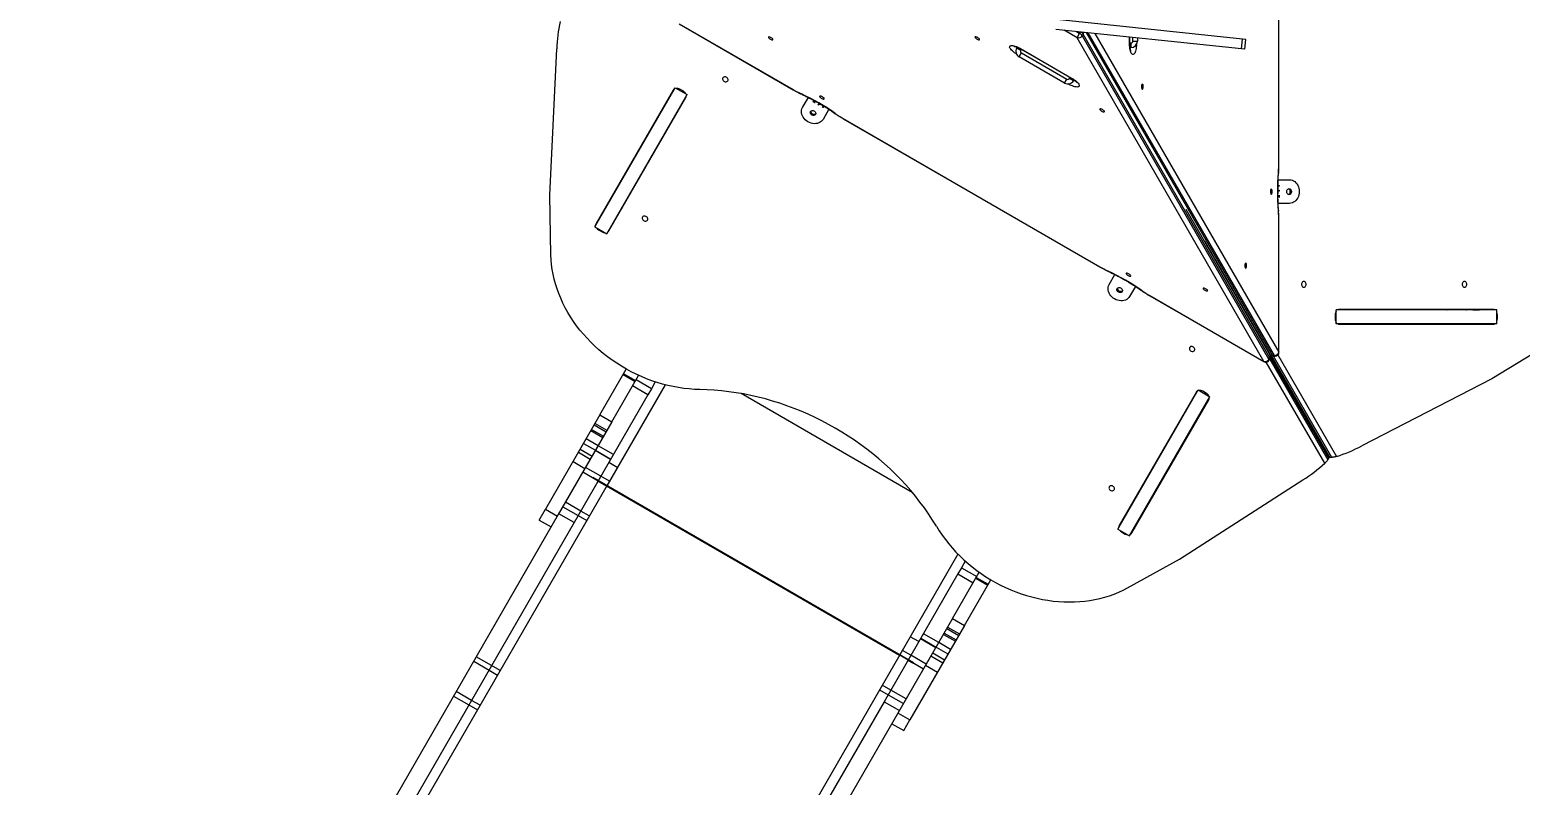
# Model space of a CAD drawing. Header units: millimetres. Extents: x -10881 to 8954, y -8695 to 5624.
# Drawn here: x -2579 to -306, y -2631 to -1479 of the extents above; entities that cross this region are included whole.
import ezdxf

# ---------------------------------------------------------------- set-up
doc = ezdxf.new("R2010")
doc.units = ezdxf.units.MM
for name, color, linetype in [('DIKOM_ОБЪЕКТ', 7, 'Continuous'), ('DIKOM_РАЗМЕР_ЗОНА', 7, 'Continuous'), ('DIKOM_РАЗМЕР_ОБЪЕКТА', 7, 'Continuous')]:
    doc.layers.add(name, color=color, linetype=linetype)
doc.styles.add('style1', font='arial.ttf', dxfattribs={"width": 0.8})
doc.dimstyles.new('1-50', dxfattribs={"dimtxt": 300, "dimasz": 200, "dimexe": 100, "dimexo": 0, "dimgap": 100, "dimtad": 1, "dimtxsty": 'style1', "dimcen": 200, "dimclrd": 7, "dimclre": 7, "dimclrt": 7, "dimadec": 1, "dimazin": 2, "dimtfac": 1, "dimtmove": 0, "dimatfit": 2, "dimfxl": 0, "dimlwd": 25, "dimlwe": 18, "dimarcsym": 0})

# ---------------------------------------------------------------- blocks, each defined once
blk = doc.blocks.new('*D10')
at = {"layer": 'Defpoints', "color": 0, "transparency": 16777216}
for p in [(-7152.7, 2730.8), (7385.2, 911.3), (7385.2, -7693.8)]:
    blk.add_point(p, dxfattribs=at)
at = {"layer": 'DIKOM_РАЗМЕР_ОБЪЕКТА', "color": 7, "lineweight": 18, "transparency": 16777216}
for p, q in [((-7152.7, 2730.8), (-7152.7, -7793.8)), ((7385.2, 911.3), (7385.2, -7793.8))]:
    blk.add_line(p, q, dxfattribs=at)
at = {"layer": 'DIKOM_РАЗМЕР_ОБЪЕКТА', "color": 7, "lineweight": 25, "transparency": 16777216}
blk.add_line((-6952.7, -7693.8), (7185.2, -7693.8), dxfattribs=at)
at = {"layer": 'DIKOM_РАЗМЕР_ОБЪЕКТА', "color": 7, "transparency": 16777216}
for points in [[(-6952.7, -7660.4), (-6952.7, -7727.1), (-7152.7, -7693.8)], [(7185.2, -7660.4), (7185.2, -7727.1), (7385.2, -7693.8)]]:
    blk.add_solid(points, dxfattribs=at)
at = {"layer": 'DIKOM_РАЗМЕР_ОБЪЕКТА', "color": 7, "transparency": 16777216, "insert": (116.2, -7440.6), "char_height": 300, "attachment_point": 5, "style": 'style1'}
blk.add_mtext('14500', dxfattribs=at)
blk = doc.blocks.new('*D12')
at = {"layer": 'Defpoints', "color": 0, "transparency": 16777216}
for p in [(-9113.3, 3014), (8954.2, 2756.5), (8954.2, -8594.5)]:
    blk.add_point(p, dxfattribs=at)
at = {"layer": 'DIKOM_РАЗМЕР_ЗОНА', "color": 7, "lineweight": 18, "transparency": 16777216}
for p, q in [((-9113.3, 3014), (-9113.3, -8694.5)), ((8954.2, 2756.5), (8954.2, -8694.5))]:
    blk.add_line(p, q, dxfattribs=at)
at = {"layer": 'DIKOM_РАЗМЕР_ЗОНА', "color": 7, "lineweight": 25, "transparency": 16777216}
blk.add_line((-8913.3, -8594.5), (8754.2, -8594.5), dxfattribs=at)
at = {"layer": 'DIKOM_РАЗМЕР_ЗОНА', "color": 7, "transparency": 16777216}
for points in [[(-8913.3, -8561.2), (-8913.3, -8627.8), (-9113.3, -8594.5)], [(8754.2, -8561.2), (8754.2, -8627.8), (8954.2, -8594.5)]]:
    blk.add_solid(points, dxfattribs=at)
at = {"layer": 'DIKOM_РАЗМЕР_ЗОНА', "color": 7, "transparency": 16777216, "insert": (-79.6, -8341.3), "char_height": 300, "attachment_point": 5, "style": 'style1'}
blk.add_mtext('18000', dxfattribs=at)

msp = doc.modelspace()

# ---------------------------------------------------------------- linework, layer by layer
at = {"layer": 'DIKOM_ОБЪЕКТ', "color": 7, "linetype": 'Continuous', "lineweight": 15}
for p, q in [((-673.895, -1681.657), (-673.895, -1229.862)), ((-673.571, -1681.657), (-673.571, -1229.862)), ((-1588.493, -1470.213), (-1414.729, -1570.535)), ((-1588.33, -1469.931), (-1414.566, -1570.254)), ((-729.257, -1493.348), (-1012.517, -1463.576)), ((-730.825, -1508.266), (-1014.085, -1478.494)), ((-981.426, -1491.214), (-1001.091, -1479.86)), ((-982.452, -1481.819), (-977.614, -1484.612)), ((-981.426, -1491.214), (-977.614, -1484.612)), ((-696.762, -1984.678), (-981.426, -1491.214)), ((-977.614, -1484.612), (-976.371, -1482.458)), ((-972.162, -1485.631), (-973.581, -1488.088)), ((-973.581, -1488.088), (-688.917, -1981.553)), ((-687.498, -1979.096), (-972.162, -1485.631)), ((-967.88, -1483.351), (-683.362, -1975.738)), ((-680.525, -1975.738), (-964.859, -1483.668)), ((-954.583, -1484.748), (-673.895, -1970.507)), ((-901.458, -1500.759), (-901.458, -1490.332)), ((-901.079, -1500.759), (-901.079, -1490.372)), ((-901.079, -1499.244), (-899.44, -1499.244)), ((-899.44, -1499.244), (-899.44, -1506.244)), ((-896.44, -1496.244), (-896.44, -1490.859)), ((-896.44, -1496.244), (-889.44, -1496.244)), ((-889.44, -1491.595), (-889.44, -1496.244)), ((-730.825, -1508.266), (-729.257, -1493.348)), ((-724.285, -1493.871), (-729.257, -1493.348)), ((-725.852, -1508.789), (-724.285, -1493.871)), ((-1785.806, -1731.129), (-1775.305, -1508.11)), ((-1073.495, -1506.735), (-1072.866, -1505.645)), ((-1073.495, -1506.735), (-1067.433, -1510.235)), ((-1073.139, -1505.553), (-1072.931, -1505.758)), ((-1069.835, -1520.395), (-1066.335, -1514.333)), ((-1000.553, -1560.395), (-1069.835, -1520.395)), ((-1067.925, -1508.058), (-1067.736, -1507.73)), ((-1067.925, -1508.058), (-989.983, -1553.058)), ((-1067.736, -1507.73), (-989.794, -1552.73)), ((-1066.613, -1508.816), (-1067.433, -1510.235)), ((-1066.335, -1514.333), (-997.053, -1554.333)), ((-901.079, -1500.759), (-901.458, -1500.759)), ((-899.44, -1506.244), (-900.699, -1506.244)), ((-900.642, -1506.527), (-900.568, -1506.244)), ((-725.852, -1508.789), (-730.825, -1508.266)), ((-1717.227, -1779.712), (-1594.677, -1567.449)), ((-1594.677, -1567.449), (-1576.491, -1577.949)), ((-1000.553, -1560.395), (-997.053, -1554.333)), ((-994.988, -1561.726), (-994.999, -1561.719)), ((-992.954, -1553.235), (-992.135, -1551.816)), ((-986.892, -1556.735), (-992.954, -1553.235)), ((-989.983, -1553.058), (-989.794, -1552.73)), ((-986.2, -1555.536), (-986.892, -1556.735)), ((-1597.734, -1571.344), (-1714.974, -1774.409)), ((-1699.041, -1790.212), (-1576.491, -1577.949)), ((-1695.575, -1785.609), (-1578.335, -1582.544)), ((-1581.996, -1572.884), (-1587.538, -1569.684)), ((-1414.729, -1570.535), (-1414.566, -1570.254)), ((-1400.228, -1597.623), (-1391.399, -1582.331)), ((-1384.62, -1588.489), (-1384.506, -1588.292)), ((-1381.372, -1590.364), (-1384.62, -1588.489)), ((-1381.778, -1589.798), (-1383.841, -1588.607)), ((-1382.798, -1587.834), (-1382.366, -1587.085)), ((-1381.272, -1587.69), (-1381.716, -1588.459)), ((-1381.259, -1590.167), (-1381.372, -1590.364)), ((-1378.488, -1589.535), (-1378.355, -1589.305)), ((-1375.12, -1591.48), (-1378.488, -1589.535)), ((-1374.977, -1591.231), (-1375.12, -1591.48)), ((-1586.017, -1594.45), (-1585.411, -1594.8)), ((-1376.2, -1593.35), (-1375.12, -1591.48)), ((-1375.118, -1593.975), (-1376.2, -1593.35)), ((-1374.974, -1593.727), (-1376.057, -1593.102)), ((-1374.038, -1592.105), (-1375.118, -1593.975)), ((-1373.894, -1591.856), (-1374.038, -1592.105)), ((-1372.835, -1592.799), (-1374.038, -1592.105)), ((-1372.705, -1592.573), (-1372.835, -1592.799)), ((-1371.993, -1593.285), (-1371.871, -1593.074)), ((-1368.625, -1595.23), (-1371.993, -1593.285)), ((-1369.705, -1597.1), (-1368.625, -1595.23)), ((-1368.623, -1597.725), (-1369.705, -1597.1)), ((-1368.479, -1597.477), (-1369.561, -1596.852)), ((-1360.221, -1600.33), (-1369.051, -1615.623)), ((-1368.481, -1594.981), (-1368.625, -1595.23)), ((-1367.542, -1595.855), (-1368.623, -1597.725)), ((-1366.34, -1596.549), (-1367.542, -1595.855)), ((-1338.342, -1614.637), (-1338.179, -1614.356)), ((-1338.342, -1614.637), (-947.075, -1840.535)), ((-1338.179, -1614.356), (-946.913, -1840.254)), ((-1658.257, -1676.172), (-1658.257, -1677.572)), ((-673.571, -1681.657), (-673.895, -1681.657)), ((-1673.416, -1703.828), (-1673.416, -1702.429)), ((-1673.304, -1703.634), (-1673.304, -1702.234)), ((-1673.298, -1703.624), (-1673.298, -1702.224)), ((-1673.258, -1702.156), (-1673.258, -1703.556)), ((-1648.671, -1704.368), (-1649.277, -1704.018)), ((-1660.727, -1723.85), (-1660.12, -1724.2)), ((-1650.318, -1707.221), (-1650.924, -1706.871)), ((-675.524, -1717.587), (-675.236, -1717.587)), ((-675.524, -1723.837), (-675.236, -1723.837)), ((-675.524, -1725.087), (-675.236, -1725.087)), ((-675.497, -1722.448), (-675.236, -1722.448)), ((-675.236, -1721.476), (-675.481, -1721.476)), ((-675.236, -1714.948), (-675.236, -1716.337)), ((-675.236, -1716.337), (-673.076, -1716.337)), ((-675.236, -1717.587), (-675.236, -1721.476)), ((-673.076, -1717.587), (-675.236, -1717.587)), ((-675.236, -1722.448), (-675.236, -1723.837)), ((-675.236, -1723.837), (-673.076, -1723.837)), ((-675.236, -1725.087), (-675.236, -1728.976)), ((-673.076, -1725.087), (-675.236, -1725.087)), ((-675.021, -1707.759), (-657.362, -1707.759)), ((-673.364, -1716.337), (-673.364, -1717.587)), ((-673.364, -1723.837), (-673.364, -1725.087)), ((-673.076, -1716.337), (-673.076, -1717.587)), ((-673.076, -1723.837), (-673.076, -1725.087)), ((-1784.028, -1822.197), (-1785.806, -1731.129)), ((-1675.683, -1750.036), (-1692.936, -1779.919)), ((-675.236, -1728.976), (-675.502, -1728.976)), ((-675.442, -1732.309), (-674.554, -1732.309)), ((-674.554, -1733.559), (-675.419, -1733.559)), ((-657.362, -1743.759), (-675.02, -1743.759)), ((-673.364, -1731.694), (-673.364, -1734.076)), ((-673.304, -1731.059), (-673.076, -1731.059)), ((-673.076, -1734.809), (-673.304, -1734.809)), ((-673.076, -1731.059), (-673.076, -1734.809)), ((-687.308, -1974.308), (-814.898, -1753.131)), ((-673.895, -1970.507), (-673.895, -1769.862)), ((-673.571, -1769.862), (-673.895, -1769.862)), ((-673.571, -1970.507), (-673.571, -1769.862)), ((-1717.227, -1779.712), (-1699.041, -1790.212)), ((-1710.905, -1783.362), (-1711.314, -1784.07)), ((-1711.314, -1784.07), (-1705.771, -1787.27)), ((-1705.771, -1787.27), (-1705.363, -1786.562)), ((-787.234, -1801.088), (-687.603, -1973.508)), ((-947.075, -1840.535), (-946.913, -1840.254)), ((-932.574, -1867.623), (-923.745, -1852.331)), ((-892.568, -1870.33), (-901.397, -1885.623)), ((-870.526, -1884.356), (-870.688, -1884.637)), ((-870.688, -1884.637), (-696.924, -1984.96)), ((-870.526, -1884.356), (-696.762, -1984.678)), ((-586.269, -1927.244), (-586.269, -1906.244)), ((-341.169, -1906.244), (-586.269, -1906.244)), ((-346.888, -1905.544), (-581.367, -1905.544)), ((-567.216, -1906.244), (-567.216, -1905.544)), ((-440.697, -1905.544), (-440.697, -1906.244)), ((-437.403, -1905.544), (-437.403, -1906.244)), ((-422.661, -1906.458), (-422.656, -1906.244)), ((-422.661, -1906.47), (-422.661, -1906.467)), ((-422.656, -1906.458), (-422.656, -1906.463)), ((-422.656, -1906.464), (-422.656, -1906.463)), ((-417.797, -1906.244), (-417.797, -1905.544)), ((-341.169, -1927.244), (-341.169, -1906.244)), ((-587.903, -1913.544), (-587.903, -1919.944)), ((-341.169, -1927.244), (-586.269, -1927.244)), ((-581.367, -1927.944), (-346.888, -1927.944)), ((-460.164, -1927.944), (-458.952, -1927.244)), ((-430.167, -1927.944), (-428.954, -1927.244)), ((-340.352, -1913.544), (-341.169, -1913.544)), ((-341.169, -1919.944), (-340.352, -1919.944)), ((-340.352, -1919.944), (-340.352, -1913.544)), ((-687.016, -1974.349), (-596.729, -2130.73)), ((-597.433, -2131.123), (-686.526, -1976.809)), ((-685.492, -1975.654), (-595.868, -2130.886)), ((-683.362, -1975.738), (-680.525, -1975.738)), ((-682.408, -1976.507), (-679.571, -1976.507)), ((-592.985, -2130.886), (-682.116, -1976.507)), ((-675.276, -1974.696), (-585.86, -2129.569)), ((-673.571, -1970.507), (-673.895, -1970.507)), ((-270.976, -1963.853), (-348.953, -2010.927)), ((-1709.368, -2066.212), (-1669.063, -1996.402)), ((-696.762, -1984.678), (-696.924, -1984.96)), ((-603.867, -2139.966), (-692.943, -1985.683)), ((-688.917, -1981.553), (-687.498, -1979.096)), ((-688.728, -1982.764), (-687.309, -1980.306)), ((-687.735, -1981.044), (-599.165, -2134.454)), ((-597.723, -2131.957), (-686.557, -1978.091)), ((-1610.06, -2020.206), (-1698.882, -2174.05)), ((-1691.182, -2076.712), (-1650.3, -2005.903)), ((-1673.806, -2004.615), (-1655.619, -2015.115)), ((-1673.799, -2004.604), (-1655.613, -2015.104)), ((-1673.073, -2003.346), (-1654.886, -2013.846)), ((-1636.264, -2035.592), (-1659.647, -2022.092)), ((-1630.848, -2026.21), (-1654.23, -2012.71)), ((-1624.873, -2015.861), (-1630.848, -2026.21)), ((-665.026, -2014.048), (-664.329, -2013.645)), ((-348.953, -2010.927), (-547.344, -2113.342)), ((-1636.264, -2035.592), (-1748.752, -2230.426)), ((-1630.848, -2026.21), (-1636.264, -2035.592)), ((-1232.92, -2184.407), (-1494.061, -2033.637)), ((-1232.92, -2184.407), (-1494.061, -2033.637)), ((-919.618, -2240.212), (-797.068, -2027.949)), ((-800.125, -2031.844), (-917.365, -2234.909)), ((-901.431, -2250.712), (-778.881, -2038.449)), ((-897.966, -2246.109), (-780.726, -2043.044)), ((-807.2, -2044.099), (-806.594, -2044.449)), ((-797.068, -2027.949), (-778.881, -2038.449)), ((-784.386, -2033.384), (-789.929, -2030.184)), ((-651.116, -2038.141), (-650.418, -2037.739)), ((-650.397, -2037.776), (-651.094, -2038.179)), ((-1709.368, -2066.212), (-1792.439, -2210.095)), ((-1709.368, -2066.212), (-1691.182, -2076.712)), ((-642.897, -2050.766), (-643.594, -2051.169)), ((-1691.182, -2076.712), (-1772.883, -2218.223)), ((-1723.195, -2090.161), (-1705.008, -2100.661)), ((-1722.059, -2088.194), (-1703.873, -2098.694)), ((-1718.118, -2081.367), (-1699.932, -2091.867)), ((-1716.78, -2079.05), (-1698.594, -2089.55)), ((-1734.418, -2109.599), (-1716.231, -2120.099)), ((-1712.231, -2113.171), (-1730.418, -2102.671)), ((-1688.849, -2126.671), (-1712.231, -2113.171)), ((-1742.174, -2123.033), (-1723.987, -2133.533)), ((-1739.493, -2118.39), (-1721.306, -2128.89)), ((-1693.071, -2133.984), (-1716.454, -2120.484)), ((-1716.231, -2120.099), (-1692.849, -2133.599)), ((-599.165, -2134.454), (-597.723, -2131.957)), ((-592.985, -2130.886), (-595.868, -2130.886)), ((-1750.332, -2137.163), (-1732.145, -2147.663)), ((-1735.262, -2153.061), (-1711.879, -2166.561)), ((-1707.879, -2159.633), (-1731.262, -2146.133)), ((-1682.813, -2146.216), (-1695.803, -2138.716)), ((-871.501, -2156.871), (-872.107, -2156.521)), ((-869.854, -2154.018), (-870.46, -2153.668)), ((-842.54, -2148.709), (-841.327, -2148.009)), ((-1698.882, -2174.05), (-2551.711, -3651.193)), ((-1230.796, -2444.3), (-1720.1, -2161.8)), ((-1252.495, -2432.885), (-1712.355, -2167.385)), ((-1711.879, -2166.561), (-1698.889, -2174.061)), ((-1698.882, -2174.05), (-1711.873, -2166.55)), ((-1694.889, -2167.133), (-1707.879, -2159.633)), ((-881.91, -2173.5), (-881.304, -2173.85)), ((-878.991, -2169.577), (-879.003, -2169.57)), ((-878.879, -2169.868), (-878.876, -2169.754)), ((-878.878, -2169.861), (-878.878, -2169.86)), ((-857.538, -2174.687), (-856.326, -2173.988)), ((-825.068, -2285.812), (-637.178, -2165.208)), ((-1738.521, -2212.706), (-1761.904, -2199.206)), ((-1772.883, -2218.223), (-2650.93, -3739.044)), ((-1801.87, -2226.429), (-1792.439, -2210.095)), ((-1801.87, -2226.429), (-1783.683, -2236.929)), ((-1792.439, -2210.095), (-1774.252, -2220.595)), ((-1748.752, -2230.426), (-1772.134, -2216.926)), ((-1765.904, -2206.134), (-1742.521, -2219.634)), ((-1742.521, -2219.634), (-1729.531, -2227.134)), ((-1725.531, -2220.206), (-1738.521, -2212.706)), ((-1748.752, -2230.426), (-2627.547, -3752.544)), ((-919.618, -2240.212), (-901.431, -2250.712)), ((-913.296, -2243.862), (-913.704, -2244.57)), ((-913.704, -2244.57), (-908.162, -2247.77)), ((-908.162, -2247.77), (-907.753, -2247.062)), ((-1163.207, -2278.232), (-1252.013, -2432.05)), ((-1152.034, -2288.881), (-1157.998, -2299.21)), ((-904.823, -2329.806), (-825.068, -2285.812)), ((-1163.414, -2308.592), (-1275.902, -2503.426)), ((-1171.566, -2376.712), (-1130.69, -2305.912)), ((-1157.998, -2299.21), (-1163.414, -2308.592)), ((-1163.414, -2308.592), (-1140.031, -2322.092)), ((-1157.998, -2299.21), (-1134.615, -2312.71)), ((-1153.38, -2387.212), (-1113.075, -2317.401)), ((-1136.004, -2315.115), (-1117.817, -2325.615)), ((-1135.997, -2315.104), (-1117.811, -2325.604)), ((-1135.271, -2313.846), (-1117.084, -2324.346)), ((-1171.566, -2376.712), (-1253.268, -2518.223)), ((-1171.566, -2376.712), (-1153.38, -2387.212)), ((-1153.38, -2387.212), (-1236.451, -2531.095)), ((-1222.953, -2411.716), (-1235.944, -2404.216)), ((-1220.221, -2406.984), (-1196.839, -2420.484)), ((-1219.999, -2406.599), (-1196.616, -2420.099)), ((-1192.616, -2413.171), (-1215.999, -2399.671)), ((-1185.393, -2400.661), (-1167.207, -2411.161)), ((-1184.258, -2398.694), (-1166.071, -2409.194)), ((-1180.316, -2391.867), (-1162.13, -2402.367)), ((-1178.978, -2389.55), (-1160.792, -2400.05)), ((-1252.013, -2432.05), (-2104.842, -3909.192)), ((-1252.02, -2432.061), (-1239.029, -2439.561)), ((-1239.023, -2439.55), (-1252.013, -2432.05)), ((-1235.029, -2432.633), (-1248.02, -2425.133)), ((-1201.691, -2428.89), (-1183.505, -2439.39)), ((-1196.616, -2420.099), (-1178.43, -2430.599)), ((-1174.43, -2423.671), (-1192.616, -2413.171)), ((-1901.877, -2441.646), (-1878.494, -2455.146)), ((-1874.494, -2448.218), (-1897.877, -2434.718)), ((-1861.504, -2455.718), (-1874.494, -2448.218)), ((-1231.278, -2445.135), (-1239.505, -2440.385)), ((-1239.029, -2439.561), (-1215.647, -2453.061)), ((-1211.647, -2446.133), (-1235.029, -2432.633)), ((-1212.53, -2447.663), (-1194.344, -2458.163)), ((-1204.372, -2433.533), (-1186.185, -2444.033)), ((-1878.494, -2455.146), (-1865.504, -2462.646)), ((-1932.519, -2494.72), (-1909.136, -2508.22)), ((-1905.136, -2501.291), (-1928.519, -2487.791)), ((-1282.662, -2485.134), (-1269.671, -2492.634)), ((-1265.671, -2485.706), (-1278.662, -2478.206)), ((-1269.671, -2492.634), (-1246.289, -2506.134)), ((-1242.289, -2499.206), (-1265.671, -2485.706)), ((-1275.902, -2503.426), (-2154.697, -4025.544)), ((-1253.268, -2518.223), (-2131.315, -4039.044)), ((-1909.136, -2508.22), (-1896.145, -2515.72)), ((-1892.145, -2508.791), (-1905.136, -2501.291)), ((-1275.902, -2503.426), (-1252.519, -2516.926)), ((-1254.637, -2520.595), (-1236.451, -2531.095)), ((-1264.068, -2536.929), (-1245.881, -2547.429)), ((-1245.881, -2547.429), (-1236.451, -2531.095))]:
    msp.add_line(p, q, dxfattribs=at)
at = {"layer": 'DIKOM_ОБЪЕКТ', "color": 7, "linetype": 'Continuous', "lineweight": 15, "flags": 128}
for points in [[(-1445.383, -1494.261), (-1445.346, -1493.841), (-1445.619, -1493.28), (-1446.18, -1492.629), (-1446.977, -1491.945), (-1447.941, -1491.289), (-1448.985, -1490.72), (-1450.017, -1490.287), (-1450.945, -1490.03), (-1451.686, -1489.971), (-1452.176, -1490.116), (-1452.369, -1490.451), (-1452.25, -1490.947), (-1451.828, -1491.56), (-1451.141, -1492.235), (-1450.251, -1492.913), (-1449.236, -1493.532), (-1448.186, -1494.039), (-1447.195, -1494.388), (-1446.351, -1494.547), (-1445.728, -1494.504), (-1445.383, -1494.261)], [(-1130.257, -1494.147), (-1130.219, -1493.727), (-1130.493, -1493.166), (-1131.054, -1492.515), (-1131.851, -1491.831), (-1132.815, -1491.175), (-1133.859, -1490.606), (-1134.891, -1490.173), (-1135.819, -1489.916), (-1136.56, -1489.857), (-1137.05, -1490.002), (-1137.243, -1490.337), (-1137.124, -1490.833), (-1136.702, -1491.446), (-1136.015, -1492.121), (-1135.125, -1492.798), (-1134.11, -1493.418), (-1133.06, -1493.925), (-1132.069, -1494.273), (-1131.225, -1494.433), (-1130.602, -1494.39), (-1130.257, -1494.147)], [(-1073.766, -1516.232), (-1074.966, -1515.484), (-1076.899, -1514.168), (-1078.685, -1512.81), (-1080.284, -1511.438), (-1081.661, -1510.084), (-1082.785, -1508.778), (-1083.631, -1507.549), (-1084.18, -1506.424), (-1084.42, -1505.43), (-1084.345, -1504.587), (-1083.956, -1503.914), (-1083.264, -1503.428), (-1082.283, -1503.138), (-1081.034, -1503.051), (-1079.547, -1503.169), (-1077.854, -1503.489), (-1075.993, -1504.005), (-1074.005, -1504.704), (-1071.936, -1505.572), (-1069.83, -1506.588), (-1067.736, -1507.73)], [(-891.08, -1501.73), (-891.128, -1503.144), (-891.301, -1505.475), (-891.584, -1507.702), (-891.972, -1509.773), (-892.456, -1511.642), (-893.026, -1513.269), (-893.667, -1514.616), (-894.366, -1515.653), (-895.108, -1516.358), (-895.876, -1516.715), (-896.652, -1516.715), (-897.42, -1516.358), (-898.162, -1515.653), (-898.861, -1514.616), (-899.502, -1513.269), (-900.071, -1511.642), (-900.555, -1509.773), (-900.944, -1507.702), (-901.227, -1505.475), (-901.4, -1503.144), (-901.458, -1500.759)], [(-1521.812, -1552.443), (-1522.164, -1553.409), (-1522.179, -1554.475), (-1521.855, -1555.555), (-1521.219, -1556.561), (-1520.323, -1557.411), (-1519.238, -1558.037), (-1518.053, -1558.388), (-1516.864, -1558.436), (-1515.767, -1558.176), (-1514.852, -1557.631), (-1514.191, -1556.843), (-1513.839, -1555.876), (-1513.824, -1554.81), (-1514.148, -1553.73), (-1514.783, -1552.725), (-1515.68, -1551.874), (-1516.764, -1551.248), (-1517.949, -1550.897), (-1519.138, -1550.849), (-1520.235, -1551.109), (-1521.151, -1551.655), (-1521.812, -1552.443)], [(-989.794, -1552.73), (-987.757, -1553.973), (-985.825, -1555.288), (-984.039, -1556.646), (-982.439, -1558.018), (-981.062, -1559.372), (-979.938, -1560.678), (-979.092, -1561.907), (-978.543, -1563.032), (-978.304, -1564.027), (-978.379, -1564.87), (-978.767, -1565.542), (-979.46, -1566.028), (-980.441, -1566.318), (-981.689, -1566.405), (-983.176, -1566.287), (-984.87, -1565.967), (-986.731, -1565.451), (-988.718, -1564.752), (-990.788, -1563.884), (-992.893, -1562.868), (-994.988, -1561.726)], [(-986.434, -1555.941), (-985.681, -1556.186), (-985.238, -1556.312)], [(-881.961, -1561.696), (-882.343, -1561.873), (-882.692, -1562.391), (-882.976, -1563.202), (-883.169, -1564.234), (-883.255, -1565.397), (-883.226, -1566.586), (-883.085, -1567.696), (-882.844, -1568.628), (-882.524, -1569.299), (-882.154, -1569.651), (-881.767, -1569.651), (-881.397, -1569.299), (-881.077, -1568.628), (-880.836, -1567.696), (-880.695, -1566.586), (-880.666, -1565.397), (-880.752, -1564.234), (-880.945, -1563.202), (-881.229, -1562.391), (-881.578, -1561.873), (-881.961, -1561.696)], [(-1401.438, -1577.445), (-1401.612, -1577.294), (-1401.754, -1576.915)], [(-1367.228, -1584.465), (-1367.19, -1584.045), (-1367.464, -1583.484), (-1368.024, -1582.833), (-1368.822, -1582.149), (-1369.786, -1581.493), (-1370.83, -1580.924), (-1371.862, -1580.491), (-1372.79, -1580.234), (-1373.531, -1580.175), (-1374.021, -1580.32), (-1374.214, -1580.655), (-1374.095, -1581.151), (-1373.673, -1581.764), (-1372.986, -1582.439), (-1372.096, -1583.116), (-1371.08, -1583.736), (-1370.031, -1584.243), (-1369.04, -1584.591), (-1368.195, -1584.751), (-1367.573, -1584.708), (-1367.228, -1584.465)], [(-1369.051, -1615.623), (-1370.258, -1617.348), (-1371.758, -1618.854), (-1373.52, -1620.111), (-1375.509, -1621.093), (-1377.683, -1621.781), (-1379.999, -1622.161), (-1382.41, -1622.224), (-1384.865, -1621.969), (-1387.317, -1621.402), (-1389.713, -1620.535), (-1392.007, -1619.384), (-1394.15, -1617.973), (-1396.1, -1616.331), (-1397.817, -1614.492), (-1399.265, -1612.492), (-1400.416, -1610.373), (-1401.245, -1608.178), (-1401.736, -1605.951), (-1401.88, -1603.737), (-1401.672, -1601.583), (-1401.118, -1599.531), (-1400.228, -1597.623)], [(-1388.041, -1603.714), (-1387.379, -1602.925), (-1386.462, -1602.377), (-1385.365, -1602.116), (-1384.175, -1602.163), (-1382.99, -1602.514), (-1381.905, -1603.14), (-1381.009, -1603.991), (-1380.374, -1604.998), (-1380.051, -1606.079), (-1380.067, -1607.146), (-1380.42, -1608.114), (-1381.082, -1608.904), (-1381.998, -1609.451), (-1383.096, -1609.712), (-1384.285, -1609.666), (-1385.471, -1609.315), (-1386.555, -1608.689), (-1387.451, -1607.838), (-1388.087, -1606.831), (-1388.41, -1605.75), (-1388.394, -1604.682), (-1388.041, -1603.714)], [(-1380.1, -1607.304), (-1380.22, -1607.412), (-1381.137, -1607.959), (-1382.234, -1608.22), (-1383.424, -1608.173), (-1384.609, -1607.823), (-1385.694, -1607.196), (-1386.59, -1606.345), (-1387.225, -1605.339), (-1387.548, -1604.258), (-1387.532, -1603.19), (-1387.499, -1603.032)], [(-1387.474, -1603.009), (-1387.499, -1603.133), (-1387.514, -1604.199), (-1387.19, -1605.279), (-1386.555, -1606.284), (-1385.658, -1607.135), (-1384.573, -1607.761), (-1383.389, -1608.112), (-1382.2, -1608.16), (-1381.103, -1607.9), (-1380.187, -1607.354), (-1380.092, -1607.271)], [(-1350.971, -1606.582), (-1350.754, -1606.657), (-1350.354, -1606.591)], [(-946.77, -1600.083), (-946.808, -1600.504), (-946.534, -1601.064), (-945.973, -1601.716), (-945.176, -1602.399), (-944.212, -1603.055), (-943.168, -1603.625), (-942.136, -1604.057), (-941.208, -1604.314), (-940.467, -1604.373), (-939.977, -1604.229), (-939.784, -1603.893), (-939.903, -1603.397), (-940.325, -1602.785), (-941.012, -1602.109), (-941.902, -1601.432), (-942.917, -1600.812), (-943.967, -1600.306), (-944.958, -1599.957), (-945.802, -1599.797), (-946.425, -1599.841), (-946.77, -1600.083)], [(-1655.264, -1670.989), (-1655.264, -1671.402), (-1655.264, -1672.389)], [(-674.232, -1696.622), (-674.275, -1696.396), (-674.533, -1696.083)], [(-685.257, -1721.759), (-685.64, -1721.937), (-685.989, -1722.454), (-686.273, -1723.265), (-686.466, -1724.298), (-686.552, -1725.46), (-686.523, -1726.649), (-686.382, -1727.759), (-686.141, -1728.692), (-685.821, -1729.363), (-685.451, -1729.715), (-685.064, -1729.715), (-684.694, -1729.363), (-684.374, -1728.692), (-684.133, -1727.759), (-683.991, -1726.649), (-683.962, -1725.46), (-684.049, -1724.298), (-684.242, -1723.265), (-684.526, -1722.454), (-684.875, -1721.937), (-685.257, -1721.759)], [(-658.181, -1730.159), (-659.195, -1729.981), (-660.128, -1729.461), (-660.903, -1728.641), (-661.457, -1727.587), (-661.746, -1726.386), (-661.746, -1725.133), (-661.457, -1723.932), (-660.903, -1722.878), (-660.128, -1722.058), (-659.195, -1721.538), (-658.181, -1721.359), (-657.166, -1721.538), (-656.233, -1722.058), (-655.459, -1722.878), (-654.904, -1723.932), (-654.616, -1725.133), (-654.616, -1726.386), (-654.904, -1727.587), (-655.459, -1728.641), (-656.233, -1729.461), (-657.166, -1729.981), (-658.181, -1730.159)], [(-659.075, -1730.022), (-658.955, -1729.981), (-658.024, -1729.461), (-657.251, -1728.641), (-656.698, -1727.587), (-656.41, -1726.386), (-656.41, -1725.133), (-656.698, -1723.932), (-657.251, -1722.878), (-658.024, -1722.058), (-658.955, -1721.538), (-659.075, -1721.497)], [(-659.042, -1721.487), (-658.889, -1721.538), (-657.957, -1722.058), (-657.182, -1722.878), (-656.628, -1723.932), (-656.339, -1725.133), (-656.339, -1726.386), (-656.628, -1727.587), (-657.182, -1728.641), (-657.957, -1729.461), (-658.889, -1729.981), (-659.042, -1730.032)], [(-657.362, -1707.759), (-655.265, -1707.943), (-653.211, -1708.489), (-651.241, -1709.386), (-649.396, -1710.617), (-647.713, -1712.156), (-646.226, -1713.972), (-644.967, -1716.028), (-643.959, -1718.282), (-643.224, -1720.688), (-642.778, -1723.198), (-642.628, -1725.759), (-642.778, -1728.321), (-643.224, -1730.831), (-643.959, -1733.237), (-644.967, -1735.491), (-646.226, -1737.547), (-647.713, -1739.363), (-649.396, -1740.902), (-651.241, -1742.133), (-653.211, -1743.03), (-655.265, -1743.576), (-657.362, -1743.759)], [(-1644.362, -1764.706), (-1644.714, -1765.672), (-1644.729, -1766.738), (-1644.405, -1767.818), (-1643.769, -1768.824), (-1642.873, -1769.674), (-1641.788, -1770.3), (-1640.603, -1770.651), (-1639.414, -1770.699), (-1638.318, -1770.44), (-1637.402, -1769.894), (-1636.741, -1769.106), (-1636.389, -1768.139), (-1636.374, -1767.073), (-1636.698, -1765.994), (-1637.333, -1764.988), (-1638.23, -1764.137), (-1639.315, -1763.511), (-1640.499, -1763.16), (-1641.688, -1763.112), (-1642.785, -1763.372), (-1643.701, -1763.918), (-1644.362, -1764.706)], [(-674.232, -1754.897), (-674.275, -1755.123), (-674.533, -1755.435)], [(-1557.009, -2027.547), (-1565.122, -2027.265), (-1573.275, -2026.675), (-1581.453, -2025.778), (-1589.642, -2024.574), (-1597.827, -2023.067), (-1605.996, -2021.258), (-1614.132, -2019.151), (-1622.223, -2016.75), (-1630.253, -2014.058), (-1638.21, -2011.081), (-1646.079, -2007.823), (-1653.846, -2004.29), (-1661.499, -2000.489), (-1669.023, -1996.426), (-1676.405, -1992.108), (-1683.633, -1987.542), (-1690.695, -1982.737), (-1697.577, -1977.701), (-1704.268, -1972.443), (-1710.756, -1966.971), (-1717.03, -1961.296), (-1723.08, -1955.427), (-1728.893, -1949.374), (-1734.461, -1943.148), (-1739.774, -1936.76), (-1744.822, -1930.221), (-1749.597, -1923.543), (-1754.09, -1916.736), (-1758.293, -1909.813), (-1762.2, -1902.786), (-1765.803, -1895.667), (-1769.096, -1888.468), (-1772.073, -1881.203), (-1774.73, -1873.882), (-1777.061, -1866.521), (-1779.063, -1859.13), (-1780.732, -1851.724), (-1782.065, -1844.314), (-1783.06, -1836.915), (-1783.714, -1829.538), (-1784.028, -1822.197)], [(-724.299, -1834.546), (-724.681, -1834.723), (-725.03, -1835.241), (-725.314, -1836.052), (-725.507, -1837.084), (-725.593, -1838.247), (-725.564, -1839.436), (-725.423, -1840.546), (-725.182, -1841.478), (-724.862, -1842.15), (-724.492, -1842.501), (-724.105, -1842.501), (-723.735, -1842.15), (-723.415, -1841.478), (-723.174, -1840.546), (-723.033, -1839.436), (-723.004, -1838.247), (-723.09, -1837.084), (-723.283, -1836.052), (-723.567, -1835.241), (-723.916, -1834.723), (-724.299, -1834.546)], [(-933.785, -1847.445), (-933.959, -1847.294), (-934.101, -1846.915)], [(-899.574, -1854.465), (-899.537, -1854.045), (-899.81, -1853.484), (-900.371, -1852.833), (-901.168, -1852.149), (-902.132, -1851.493), (-903.176, -1850.924), (-904.208, -1850.491), (-905.136, -1850.234), (-905.878, -1850.175), (-906.367, -1850.32), (-906.56, -1850.655), (-906.441, -1851.151), (-906.019, -1851.764), (-905.333, -1852.439), (-904.442, -1853.116), (-903.427, -1853.736), (-902.377, -1854.243), (-901.386, -1854.591), (-900.542, -1854.751), (-899.919, -1854.708), (-899.574, -1854.465)], [(-635.698, -1871.644), (-634.685, -1871.466), (-633.754, -1870.946), (-632.981, -1870.126), (-632.428, -1869.072), (-632.14, -1867.871), (-632.14, -1866.618), (-632.428, -1865.417), (-632.981, -1864.363), (-633.754, -1863.543), (-634.685, -1863.023), (-635.698, -1862.844), (-636.711, -1863.023), (-637.641, -1863.543), (-638.415, -1864.363), (-638.968, -1865.417), (-639.256, -1866.618), (-639.256, -1867.871), (-638.968, -1869.072), (-638.415, -1870.126), (-637.641, -1870.946), (-636.711, -1871.466), (-635.698, -1871.644)], [(-390.597, -1871.644), (-389.585, -1871.466), (-388.654, -1870.946), (-387.881, -1870.126), (-387.328, -1869.072), (-387.039, -1867.871), (-387.039, -1866.618), (-387.328, -1865.417), (-387.881, -1864.363), (-388.654, -1863.543), (-389.585, -1863.023), (-390.597, -1862.844), (-391.61, -1863.023), (-392.541, -1863.543), (-393.314, -1864.363), (-393.867, -1865.417), (-394.156, -1866.618), (-394.156, -1867.871), (-393.867, -1869.072), (-393.314, -1870.126), (-392.541, -1870.946), (-391.61, -1871.466), (-390.597, -1871.644)], [(-901.397, -1885.623), (-902.605, -1887.348), (-904.104, -1888.854), (-905.867, -1890.111), (-907.855, -1891.093), (-910.029, -1891.781), (-912.345, -1892.161), (-914.756, -1892.224), (-917.212, -1891.969), (-919.663, -1891.402), (-922.06, -1890.535), (-924.353, -1889.384), (-926.497, -1887.973), (-928.446, -1886.331), (-930.163, -1884.492), (-931.611, -1882.492), (-932.762, -1880.373), (-933.591, -1878.178), (-934.083, -1875.951), (-934.226, -1873.737), (-934.018, -1871.583), (-933.464, -1869.531), (-932.574, -1867.623)], [(-912.766, -1878.114), (-913.428, -1878.904), (-914.345, -1879.451), (-915.442, -1879.712), (-916.632, -1879.666), (-917.817, -1879.315), (-918.901, -1878.689), (-919.798, -1877.838), (-920.433, -1876.831), (-920.756, -1875.75), (-920.74, -1874.682), (-920.387, -1873.714), (-919.725, -1872.925), (-918.809, -1872.377), (-917.711, -1872.116), (-916.521, -1872.163), (-915.336, -1872.514), (-914.252, -1873.14), (-913.355, -1873.991), (-912.72, -1874.998), (-912.397, -1876.079), (-912.413, -1877.146), (-912.766, -1878.114)], [(-912.446, -1877.304), (-912.566, -1877.412), (-913.483, -1877.959), (-914.581, -1878.22), (-915.77, -1878.173), (-916.955, -1877.823), (-918.04, -1877.196), (-918.936, -1876.345), (-919.571, -1875.339), (-919.894, -1874.258), (-919.879, -1873.19), (-919.846, -1873.032)], [(-919.82, -1873.009), (-919.845, -1873.133), (-919.86, -1874.199), (-919.537, -1875.279), (-918.901, -1876.284), (-918.004, -1877.135), (-916.92, -1877.761), (-915.735, -1878.112), (-914.546, -1878.16), (-913.449, -1877.9), (-912.533, -1877.354), (-912.438, -1877.271)], [(-883.317, -1876.582), (-883.1, -1876.657), (-882.7, -1876.591)], [(-789.306, -1873.048), (-789.343, -1873.468), (-789.07, -1874.029), (-788.509, -1874.68), (-787.712, -1875.364), (-786.748, -1876.02), (-785.704, -1876.589), (-784.672, -1877.022), (-783.744, -1877.279), (-783.002, -1877.338), (-782.513, -1877.193), (-782.32, -1876.858), (-782.439, -1876.362), (-782.861, -1875.749), (-783.547, -1875.074), (-784.438, -1874.396), (-785.453, -1873.777), (-786.503, -1873.27), (-787.494, -1872.921), (-788.338, -1872.762), (-788.961, -1872.805), (-789.306, -1873.048)], [(-377.657, -1906.251), (-377.471, -1906.252), (-376.929, -1906.252), (-376.069, -1906.252), (-374.957, -1906.252), (-373.674, -1906.252), (-372.315, -1906.252), (-370.982, -1906.252), (-369.773, -1906.252), (-368.778, -1906.252), (-368.07, -1906.252), (-367.703, -1906.252), (-367.703, -1906.251), (-368.07, -1906.251), (-368.778, -1906.251), (-369.773, -1906.251), (-370.982, -1906.251), (-372.315, -1906.251), (-373.674, -1906.251), (-374.957, -1906.251), (-376.069, -1906.251), (-376.929, -1906.251), (-377.471, -1906.251), (-377.657, -1906.251)], [(-464.971, -1927.244), (-465.392, -1927.487), (-466.183, -1927.944)], [(-466.179, -1927.944), (-465.389, -1927.489), (-464.966, -1927.244)], [(-458.966, -1927.244), (-459.632, -1927.629), (-460.179, -1927.944)], [(-809.939, -1963.443), (-810.291, -1964.409), (-810.306, -1965.475), (-809.982, -1966.555), (-809.346, -1967.561), (-808.45, -1968.411), (-807.365, -1969.037), (-806.18, -1969.388), (-804.991, -1969.436), (-803.895, -1969.176), (-802.979, -1968.631), (-802.318, -1967.843), (-801.966, -1966.876), (-801.951, -1965.81), (-802.275, -1964.73), (-802.91, -1963.725), (-803.807, -1962.874), (-804.892, -1962.248), (-806.076, -1961.897), (-807.265, -1961.849), (-808.362, -1962.109), (-809.278, -1962.655), (-809.939, -1963.443)], [(-683.362, -1975.738), (-682.893, -1976.318), (-682.408, -1976.507)], [(-679.571, -1976.507), (-680.055, -1976.318), (-680.525, -1975.738)], [(-688.917, -1981.553), (-688.649, -1982.25), (-688.728, -1982.764)], [(-687.309, -1980.306), (-687.231, -1979.792), (-687.498, -1979.096)], [(-1196.172, -2235.876), (-1201.979, -2226.481), (-1208.083, -2217.206), (-1214.477, -2208.061), (-1221.156, -2199.054), (-1228.113, -2190.195), (-1235.34, -2181.493), (-1242.831, -2172.956), (-1250.579, -2164.592), (-1258.575, -2156.409), (-1266.812, -2148.417), (-1275.281, -2140.623), (-1283.974, -2133.034), (-1292.883, -2125.658), (-1301.999, -2118.502), (-1311.312, -2111.574), (-1320.814, -2104.88), (-1330.495, -2098.428), (-1340.345, -2092.222), (-1350.355, -2086.27), (-1360.514, -2080.577), (-1370.813, -2075.15), (-1381.242, -2069.992), (-1391.79, -2065.11), (-1402.446, -2060.509), (-1413.201, -2056.192), (-1424.043, -2052.165), (-1434.962, -2048.431), (-1445.947, -2044.993), (-1456.987, -2041.856), (-1468.071, -2039.022), (-1479.188, -2036.495), (-1490.327, -2034.276), (-1501.478, -2032.368), (-1512.628, -2030.773), (-1523.767, -2029.492), (-1534.884, -2028.527), (-1545.968, -2027.878), (-1557.009, -2027.547)], [(-841.32, -2147.996), (-841.443, -2148.067), (-842.533, -2148.696)], [(-839.532, -2143.5), (-838.685, -2143.011), (-838.32, -2142.8)], [(-838.318, -2142.797), (-838.687, -2143.01), (-839.53, -2143.497)], [(-839.508, -2143.457), (-838.711, -2142.997), (-838.295, -2142.757)], [(-838.293, -2142.754), (-838.713, -2142.996), (-839.506, -2143.454)], [(-932.489, -2175.706), (-932.841, -2176.672), (-932.856, -2177.738), (-932.532, -2178.818), (-931.896, -2179.824), (-931, -2180.674), (-929.915, -2181.3), (-928.731, -2181.651), (-927.542, -2181.699), (-926.445, -2181.44), (-925.529, -2180.894), (-924.868, -2180.106), (-924.516, -2179.139), (-924.501, -2178.073), (-924.825, -2176.994), (-925.461, -2175.988), (-926.357, -2175.137), (-927.442, -2174.511), (-928.627, -2174.16), (-929.816, -2174.112), (-930.912, -2174.372), (-931.828, -2174.918), (-932.489, -2175.706)], [(-906.376, -2217.389), (-906.284, -2217.228), (-906.012, -2216.758), (-905.583, -2216.014), (-905.026, -2215.051), (-904.385, -2213.94), (-903.706, -2212.763), (-903.039, -2211.609), (-902.435, -2210.562), (-901.937, -2209.7), (-901.583, -2209.087), (-901.4, -2208.769), (-901.4, -2208.769), (-901.583, -2209.087), (-901.937, -2209.699), (-902.435, -2210.561), (-903.039, -2211.608), (-903.706, -2212.763), (-904.385, -2213.939), (-905.026, -2215.05), (-905.583, -2216.014), (-906.012, -2216.758), (-906.284, -2217.228), (-906.376, -2217.389)], [(-1196.172, -2235.876), (-1191.871, -2242.762), (-1187.284, -2249.527), (-1182.418, -2256.161), (-1177.281, -2262.651), (-1171.883, -2268.986), (-1166.232, -2275.156), (-1160.339, -2281.149), (-1154.214, -2286.955), (-1147.868, -2292.563), (-1141.311, -2297.965), (-1134.555, -2303.151), (-1127.612, -2308.112), (-1120.494, -2312.838), (-1113.213, -2317.322), (-1105.782, -2321.557), (-1098.214, -2325.534), (-1090.522, -2329.247), (-1082.72, -2332.689), (-1074.82, -2335.854), (-1066.838, -2338.737), (-1058.786, -2341.333), (-1050.678, -2343.638), (-1042.53, -2345.646), (-1034.354, -2347.355), (-1026.166, -2348.762), (-1017.979, -2349.864), (-1009.808, -2350.66), (-1001.666, -2351.148), (-993.569, -2351.327), (-985.53, -2351.196), (-977.563, -2350.757), (-969.682, -2350.01), (-961.901, -2348.956), (-954.234, -2347.596), (-946.693, -2345.934), (-939.292, -2343.973), (-932.043, -2341.715), (-924.96, -2339.164), (-918.054, -2336.326), (-911.338, -2333.205), (-904.823, -2329.806)]]:
    msp.add_lwpolyline(points, dxfattribs=at)
at = {"layer": 'DIKOM_ОБЪЕКТ', "color": 7, "linetype": 'Continuous', "lineweight": 15}
for centre, radius, start, end in [((-1535.819, -1517.106), 239.655, 167.844052, 177.848759), ((-979.478, -1484.695), 6.803, 253.362411, 330.083298), ((-982.923, -1494.849), 11.532, 35.895531, 62.591555), ((-981.077, -1492.017), 10.966, 35.612493, 59.741086), ((-976.715, -1482.915), 5.302, 329.184591, 359.305067), ((-899.44, -1496.244), 3, 270, 0), ((-899.44, -1496.244), 10, 270, 0), ((-1064.835, -1511.735), 10, 150, 240), ((-1064.835, -1511.735), 3, 150, 240), ((-1592.154, -1577.476), 9.057, 59.357891, 94.963204), ((-995.553, -1551.735), 10, 240, 330), ((-995.553, -1551.735), 3, 240, 330), ((-1592.907, -1574.174), 5.596, 121.030933, 149.626797), ((-1586.436, -1580.778), 9.057, 25.036796, 60.642109), ((-1583.199, -1579.778), 5.596, 330.373203, 358.969067), ((-1333.722, -1430.415), 161.526, 239.966868, 245.090734), ((-1543.126, -1881.129), 335.458, 54.924743, 65.075257), ((-1257.497, -1474.423), 161.526, 234.909266, 240.033132), ((-835.422, -1681.751), 161.526, 354.909266, 0.033132), ((-340.39, -1725.759), 335.458, 174.924743, 185.075257), ((-1658.553, -1724.993), 2.456, 152.270831, 194.421751), ((-1673.259, -1750.464), 2.456, 152.270831, 194.421751), ((-1705.785, -1769.685), 5.596, 150.373203, 178.969067), ((-835.422, -1769.768), 161.526, 359.966868, 5.090734), ((-1710.11, -1777.175), 5.596, 150.373203, 178.969067), ((-1706.647, -1775.908), 9.402, 215.936468, 240.239869), ((-1701.036, -1779.147), 9.402, 239.760131, 264.063532), ((-1700.403, -1782.78), 5.596, 301.030933, 329.626797), ((-1696.078, -1775.289), 5.596, 301.030933, 329.626797), ((-866.069, -1700.415), 161.526, 239.966868, 245.090734), ((-1075.472, -2151.129), 335.458, 54.924743, 65.075257), ((-789.843, -1744.423), 161.526, 234.909266, 240.033132), ((-578.847, -1913.443), 9.057, 145.036796, 180.642109), ((-581.331, -1911.14), 5.596, 90.373203, 118.969067), ((-417.894, -1903.79), 2.456, 272.270831, 314.421751), ((-388.482, -1903.79), 2.456, 272.270831, 314.421751), ((-355.574, -1911.14), 5.596, 61.030933, 89.626797), ((-346.924, -1911.14), 5.596, 61.030933, 89.626797), ((-578.847, -1920.046), 9.057, 179.357891, 214.963204), ((-581.331, -1922.349), 5.596, 241.030933, 269.626797), ((-355.574, -1922.349), 5.596, 270.373203, 298.969067), ((-346.924, -1922.349), 5.596, 270.373203, 298.969067), ((-349.754, -1913.505), 9.402, 359.760131, 24.063532), ((-349.754, -1919.984), 9.402, 335.936468, 0.239869), ((-682.408, -1970.507), 6, 210.020759, 270), ((-683.578, -1970.999), 4.743, 211.938041, 272.608347), ((-691.494, -1976.54), 4.743, 327.391653, 28.061959), ((-692.506, -1977.306), 6, 330, 29.979241), ((-680.515, -1968.934), 6.803, 269.916702, 346.637589), ((-679.571, -1970.507), 6, 270, 0), ((-693.924, -1979.764), 6, 240, 330), ((-694.814, -1978.16), 6.803, 253.362411, 330.083298), ((-795.297, -2034.674), 5.596, 121.030933, 149.626797), ((-794.545, -2037.976), 9.057, 59.357891, 94.963204), ((-788.826, -2041.278), 9.057, 25.036796, 60.642109), ((-785.59, -2040.278), 5.596, 330.373203, 358.969067), ((-659.297, -1901.443), 239.655, 287.844052, 297.848759), ((-764.712, -1962.305), 239.655, 302.151241, 312.155942), ((-883.38, -2172.539), 2.456, 285.578249, 327.729169), ((-898.086, -2198.01), 2.456, 285.578249, 327.729169), ((-908.176, -2230.185), 5.596, 150.373203, 178.969067), ((-912.5, -2237.675), 5.596, 150.373203, 178.969067), ((-909.038, -2236.408), 9.402, 215.936468, 240.239869), ((-903.427, -2239.647), 9.402, 239.760131, 264.063532), ((-902.793, -2243.28), 5.596, 301.030933, 329.626797), ((-898.468, -2235.789), 5.596, 301.030933, 329.626797)]:
    msp.add_arc(centre, radius, start, end, dxfattribs=at)
for points, knots in [([(-1077.891, -1504.318), (-1077.866, -1504.316), (-1077.813, -1504.313), (-1077.38, -1504.337), (-1076.692, -1504.443), (-1075.731, -1504.661), (-1074.53, -1505.016), (-1073.126, -1505.521), (-1071.568, -1506.174), (-1069.941, -1506.952), (-1068.715, -1507.606), (-1068.055, -1507.984), (-1067.925, -1508.058)], [0, 0, 0, 0, 0.08274565, 0.17211175, 0.26853733, 0.3727291, 0.48417488, 0.60165651, 0.72372398, 0.84899114, 0.97047241, 1, 1, 1, 1]), ([(-899.336, -1511.26), (-899.35, -1511.239), (-899.379, -1511.195), (-899.574, -1510.807), (-899.827, -1510.159), (-900.118, -1509.218), (-900.411, -1508.001), (-900.676, -1506.531), (-900.889, -1504.856), (-901.029, -1503.058), (-901.076, -1501.669), (-901.078, -1500.908), (-901.079, -1500.759)], [0, 0, 0, 0, 0.08274565, 0.17211175, 0.26853733, 0.3727291, 0.48417488, 0.60165651, 0.72372398, 0.84899114, 0.97047241, 1, 1, 1, 1]), ([(-989.983, -1553.058), (-989.692, -1553.229), (-988.844, -1553.727), (-987.489, -1554.6), (-985.997, -1555.662), (-984.676, -1556.71), (-983.569, -1557.694), (-982.742, -1558.532), (-982.185, -1559.188), (-981.876, -1559.612), (-981.756, -1559.829), (-981.77, -1559.799), (-981.773, -1559.791)], [0, 0, 0, 0, 0.06691729, 0.19503249, 0.32230988, 0.44763515, 0.56987729, 0.6877499, 0.78809141, 0.88153181, 0.96889654, 1, 1, 1, 1]), ([(-1414.729, -1570.535), (-1414.078, -1570.908), (-1412.191, -1571.987), (-1409.034, -1573.699), (-1405.245, -1575.646), (-1402.714, -1576.842), (-1401.439, -1577.444)], [0, 0, 0, 0, 0.14869062, 0.43088733, 0.71323385, 1, 1, 1, 1]), ([(-1401.439, -1577.444), (-1400.544, -1577.862), (-1397.947, -1579.075), (-1393.633, -1581.176), (-1388.507, -1583.782), (-1383.39, -1586.499), (-1378.3, -1589.316), (-1373.251, -1592.226), (-1368.26, -1595.22), (-1363.34, -1598.287), (-1358.51, -1601.42), (-1354.39, -1604.193), (-1351.91, -1605.926), (-1350.97, -1606.583)], [0, 0, 0, 0, 0.05185671, 0.15043451, 0.24905935, 0.34772358, 0.44641473, 0.54512096, 0.6438308, 0.74252931, 0.84120477, 0.9398452, 1, 1, 1, 1]), ([(-1384.506, -1588.292), (-1384.284, -1588.422), (-1383.976, -1588.602), (-1383.528, -1588.676), (-1383.19, -1588.535), (-1383.018, -1588.19), (-1382.865, -1587.943), (-1382.798, -1587.834)], [0, 0, 0, 0, 0.314116393, 0.436680959, 0.558913974, 0.80574564, 1, 1, 1, 1]), ([(-1381.716, -1588.459), (-1381.815, -1588.641), (-1381.954, -1588.895), (-1382.116, -1589.232), (-1382.074, -1589.577), (-1381.707, -1589.894), (-1381.409, -1590.076), (-1381.259, -1590.167)], [0, 0, 0, 0, 0.31514467, 0.43884718, 0.5610825, 0.77893442, 1, 1, 1, 1]), ([(-1350.97, -1606.583), (-1350.371, -1607.001), (-1348.635, -1608.212), (-1345.673, -1610.175), (-1342.06, -1612.455), (-1339.586, -1613.907), (-1338.342, -1614.637)], [0, 0, 0, 0, 0.14884355, 0.43158153, 0.71405622, 1, 1, 1, 1]), ([(-674.232, -1696.621), (-674.169, -1695.894), (-673.988, -1693.784), (-673.77, -1690.238), (-673.602, -1685.968), (-673.581, -1683.1), (-673.571, -1681.657)], [0, 0, 0, 0, 0.14884355, 0.43158153, 0.71405622, 1, 1, 1, 1]), ([(-674.232, -1754.898), (-674.317, -1753.914), (-674.566, -1751.059), (-674.903, -1746.272), (-675.209, -1740.529), (-675.415, -1734.74), (-675.52, -1728.923), (-675.525, -1723.095), (-675.428, -1717.276), (-675.231, -1711.482), (-674.933, -1705.732), (-674.592, -1700.778), (-674.331, -1697.763), (-674.232, -1696.621)], [0, 0, 0, 0, 0.051856712, 0.150434512, 0.249059351, 0.34772358, 0.446414727, 0.545120957, 0.643830801, 0.742529306, 0.841204767, 0.939845196, 1, 1, 1, 1]), ([(-674.554, -1732.309), (-674.347, -1732.305), (-674.058, -1732.298), (-673.685, -1732.269), (-673.407, -1732.061), (-673.317, -1731.584), (-673.308, -1731.235), (-673.304, -1731.059)], [0, 0, 0, 0, 0.31514467, 0.43884718, 0.5610825, 0.77893442, 1, 1, 1, 1]), ([(-673.304, -1734.809), (-673.302, -1734.552), (-673.301, -1734.195), (-673.461, -1733.77), (-673.751, -1733.548), (-674.136, -1733.571), (-674.427, -1733.563), (-674.554, -1733.559)], [0, 0, 0, 0, 0.31411639, 0.43668096, 0.55891397, 0.80574564, 1, 1, 1, 1]), ([(-673.571, -1769.862), (-673.573, -1769.111), (-673.582, -1766.938), (-673.678, -1763.348), (-673.887, -1759.093), (-674.116, -1756.303), (-674.232, -1754.898)], [0, 0, 0, 0, 0.14869062, 0.43088733, 0.71323385, 1, 1, 1, 1]), ([(-947.075, -1840.535), (-946.424, -1840.908), (-944.537, -1841.987), (-941.38, -1843.699), (-937.591, -1845.646), (-935.061, -1846.842), (-933.785, -1847.444)], [0, 0, 0, 0, 0.14869062, 0.43088733, 0.71323385, 1, 1, 1, 1]), ([(-933.785, -1847.444), (-932.89, -1847.862), (-930.294, -1849.075), (-925.979, -1851.176), (-920.853, -1853.782), (-915.737, -1856.499), (-910.646, -1859.316), (-905.597, -1862.226), (-900.606, -1865.22), (-895.686, -1868.287), (-890.856, -1871.42), (-886.736, -1874.193), (-884.256, -1875.926), (-883.317, -1876.583)], [0, 0, 0, 0, 0.05185671, 0.15043451, 0.24905935, 0.34772358, 0.44641473, 0.54512096, 0.6438308, 0.74252931, 0.84120477, 0.9398452, 1, 1, 1, 1]), ([(-883.317, -1876.583), (-882.718, -1877.001), (-880.981, -1878.212), (-878.019, -1880.175), (-874.406, -1882.455), (-871.932, -1883.907), (-870.688, -1884.637)], [0, 0, 0, 0, 0.14884355, 0.43158153, 0.71405622, 1, 1, 1, 1]), ([(-599.165, -2134.454), (-599.351, -2134.751), (-599.723, -2135.345), (-600.638, -2136.531), (-601.714, -2137.795), (-602.846, -2139.007), (-603.543, -2139.661), (-603.867, -2139.966)], [0, 0, 0, 0, 0.19676252, 0.39331011, 0.59577488, 0.8115744, 1, 1, 1, 1]), ([(-597.453, -2131.137), (-597.444, -2131.137), (-597.33, -2131.138), (-597.455, -2131.462), (-597.66, -2131.841), (-597.723, -2131.957)], [0, 0, 0, 0, 0.05855955, 0.71154008, 1, 1, 1, 1]), ([(-595.868, -2130.886), (-596.149, -2130.877), (-596.61, -2130.861), (-596.661, -2130.746), (-596.681, -2130.701)], [0, 0, 0, 0, 0.60752634, 1, 1, 1, 1]), ([(-585.86, -2129.569), (-586.397, -2129.729), (-587.472, -2130.049), (-589.355, -2130.46), (-591.115, -2130.75), (-592.323, -2130.873), (-592.83, -2130.883), (-592.985, -2130.886)], [0, 0, 0, 0, 0.23411819, 0.46846853, 0.69519453, 0.90660679, 1, 1, 1, 1])]:
    msp.add_open_spline(points, degree=3, knots=knots, dxfattribs=at)

# ---------------------------------------------------------------- dimensions: what is measured, and where the dimension line sits
at = {"layer": 'DIKOM_РАЗМЕР_ЗОНА'}
dim = msp.add_linear_dim(base=(8954.2, -8594.513), p1=(-9113.319, 3014.045), p2=(8954.2, 2756.48), text='18000', dimstyle='1-50', dxfattribs=at)
dim.commit()
dim.dimension.update_dxf_attribs({"geometry": '*D12', "text_midpoint": (-79.559, -8594.513), "dimtype": 160})
at = {"layer": 'DIKOM_РАЗМЕР_ОБЪЕКТА'}
dim = msp.add_linear_dim(base=(7385.217, -7693.766), p1=(-7152.73, 2730.795), p2=(7385.217, 911.281), text='14500', dimstyle='1-50', dxfattribs=at)
dim.commit()
dim.dimension.update_dxf_attribs({"geometry": '*D10', "text_midpoint": (116.244, -7693.766), "dimtype": 160})

doc.saveas('drawing.dxf')
